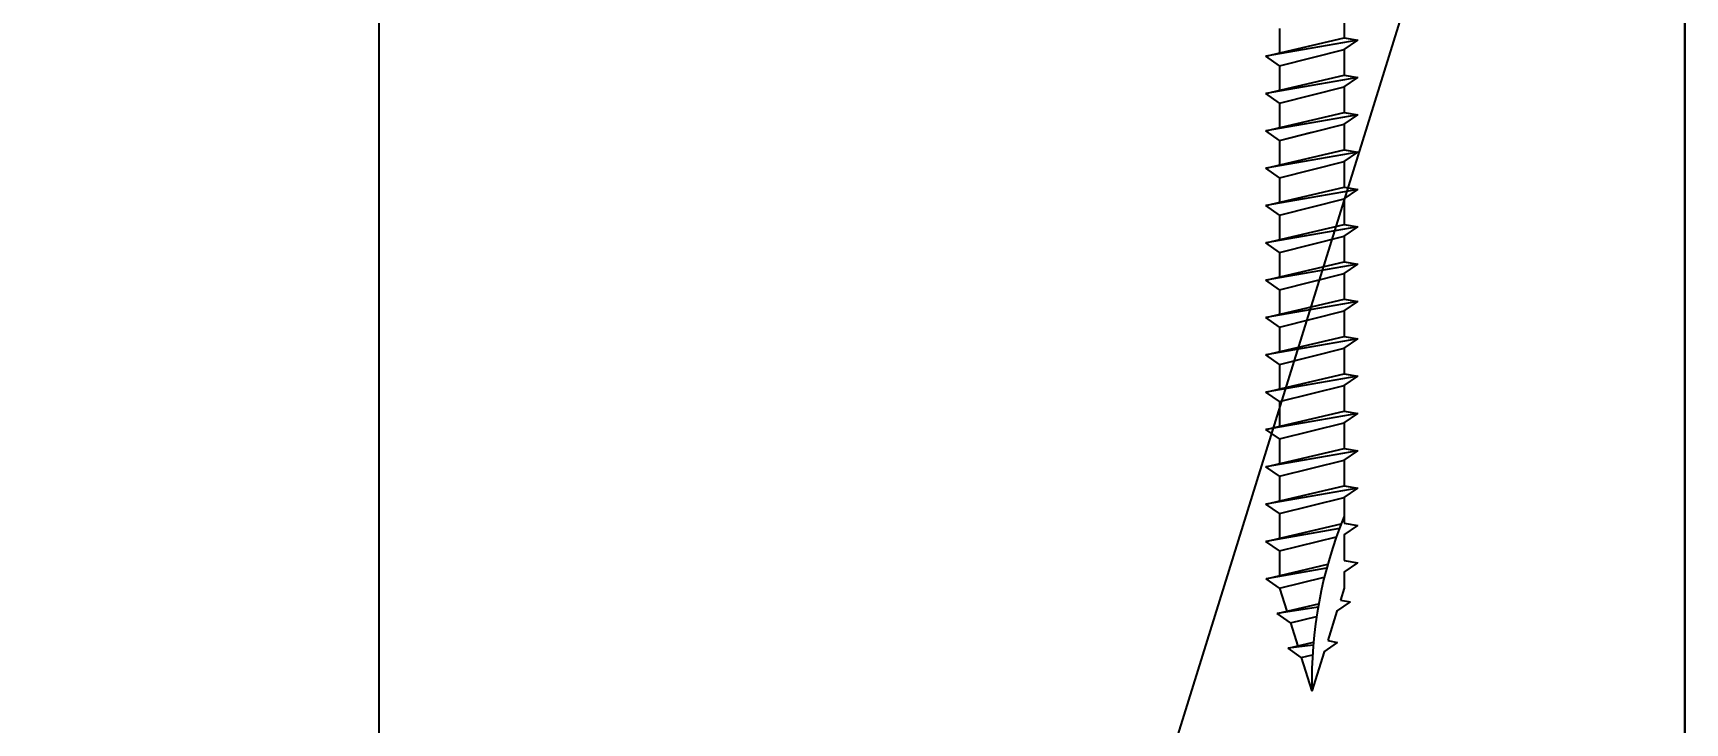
# Model space of a CAD drawing. Header units: inches. Extents: x -2661 to 42767, y -1222 to 9099.
# Drawn here: x -2231.731 to -2227.304, y 2655.43 to 2657.279 of the extents above; entities that cross this region are included whole.
import ezdxf
from ezdxf import colors
from ezdxf.entities.mleader import LeaderData, LeaderLine
from ezdxf.math import Vec2, Vec3

# ---------------------------------------------------------------- set-up
doc = ezdxf.new("R2010")
doc.units = ezdxf.units.IN
doc.header["$LTSCALE"] = 12
doc.header["$MEASUREMENT"] = 0
doc.layers.get('0').update_dxf_attribs({"linetype": 'CONTINUOUS'})
for name, color, linetype in [('S-ANNO-NOTE', 4, 'CONTINUOUS'), ('S-EXISTING', 1, 'CONTINUOUS'), ('S-FASTENERS', 2, 'CONTINUOUS'), ('S-SIMPSON', 2, 'CONTINUOUS'), ('S-WOOD', 3, 'CONTINUOUS')]:
    doc.layers.add(name, color=color, linetype=linetype)
doc.styles.add('Arial', font='arial.ttf', dxfattribs={"width": 0.85})

# ---------------------------------------------------------------- blocks, each defined once
blk = doc.blocks.new('*U1162')
at = {"layer": 'S-WOOD', "color": 2}
blk.add_lwpolyline([(1.5, -11.25), (0, -11.25), (0, 0), (1.5, 0)], close=True, dxfattribs=at)
blk = doc.blocks.new('*U1658')
at = {"color": 0}
blk.add_line((0, 11.25), (3.5, 0), dxfattribs=at)
blk.add_lwpolyline([(0, 11.25), (0, 0), (3.5, 0), (3.5, 11.25)], close=True)
blk = doc.blocks.new('SDS.25X8-f')
at = {"layer": 'S-SIMPSON', "color": 1}
for p, q in [((0.087, -6.1816), (0.087, -6.25)), ((0.087, -6.1816), (0.087, -6.25)), ((0.087, -6.1816), (0.087, -6.25)), ((0.087, -6.1816), (0.087, -6.25)), ((0.087, -6.1816), (0.087, -6.25)), ((-0.087, -6.2249), (-0.087, -6.2912)), ((-0.087, -6.2249), (-0.087, -6.2912)), ((-0.087, -6.2249), (-0.087, -6.2912)), ((-0.087, -6.2249), (-0.087, -6.2912)), ((-0.087, -6.2249), (-0.087, -6.2912)), ((-0.123, -6.2997), (0.087, -6.25)), ((-0.123, -6.2997), (0.087, -6.25)), ((-0.123, -6.2997), (0.087, -6.25)), ((0.123, -6.2563), (-0.123, -6.2997)), ((0.123, -6.2563), (-0.123, -6.2997)), ((0.123, -6.2563), (-0.123, -6.2997)), ((-0.087, -6.3249), (0.087, -6.2816)), ((-0.087, -6.3249), (0.087, -6.2816)), ((-0.087, -6.3249), (0.087, -6.2816)), ((0.087, -6.25), (0.123, -6.2563)), ((0.087, -6.25), (0.123, -6.2563)), ((0.087, -6.25), (0.123, -6.2563)), ((0.087, -6.2816), (0.123, -6.2563)), ((0.087, -6.2816), (0.123, -6.2563)), ((0.087, -6.2816), (0.123, -6.2563)), ((0.087, -6.2816), (0.087, -6.35)), ((0.087, -6.2816), (0.087, -6.35)), ((0.087, -6.2816), (0.087, -6.35)), ((0.087, -6.2816), (0.087, -6.35)), ((0.087, -6.2816), (0.087, -6.35)), ((0.087, -6.2816), (0.087, -6.35)), ((0.087, -6.2816), (0.087, -6.35)), ((0.087, -6.2816), (0.087, -6.35)), ((-0.087, -6.3249), (-0.123, -6.2997)), ((-0.087, -6.3249), (-0.123, -6.2997)), ((-0.087, -6.3249), (-0.123, -6.2997)), ((-0.087, -6.3249), (-0.087, -6.3912)), ((-0.087, -6.3249), (-0.087, -6.3912)), ((-0.087, -6.3249), (-0.087, -6.3912)), ((-0.087, -6.3249), (-0.087, -6.3912)), ((-0.087, -6.3249), (-0.087, -6.3912)), ((-0.087, -6.3249), (-0.087, -6.3912)), ((-0.087, -6.3249), (-0.087, -6.3912)), ((-0.087, -6.3249), (-0.087, -6.3912)), ((-0.123, -6.3997), (0.087, -6.35)), ((-0.123, -6.3997), (0.087, -6.35)), ((-0.123, -6.3997), (0.087, -6.35)), ((-0.123, -6.3997), (0.087, -6.35)), ((0.123, -6.3563), (-0.123, -6.3997)), ((0.123, -6.3563), (-0.123, -6.3997)), ((0.123, -6.3563), (-0.123, -6.3997)), ((0.123, -6.3563), (-0.123, -6.3997)), ((0.087, -6.35), (0.123, -6.3563)), ((0.087, -6.35), (0.123, -6.3563)), ((0.087, -6.35), (0.123, -6.3563)), ((0.087, -6.35), (0.123, -6.3563)), ((0.087, -6.3816), (0.123, -6.3563)), ((0.087, -6.3816), (0.123, -6.3563)), ((0.087, -6.3816), (0.123, -6.3563)), ((0.087, -6.3816), (0.123, -6.3563)), ((-0.087, -6.4249), (-0.123, -6.3997)), ((-0.087, -6.4249), (-0.123, -6.3997)), ((-0.087, -6.4249), (-0.123, -6.3997)), ((-0.087, -6.4249), (-0.123, -6.3997)), ((-0.087, -6.4249), (0.087, -6.3816)), ((-0.087, -6.4249), (0.087, -6.3816)), ((-0.087, -6.4249), (0.087, -6.3816)), ((-0.087, -6.4249), (0.087, -6.3816)), ((0.087, -6.3816), (0.087, -6.45)), ((0.087, -6.3816), (0.087, -6.45)), ((0.087, -6.3816), (0.087, -6.45)), ((0.087, -6.3816), (0.087, -6.45)), ((0.087, -6.3816), (0.087, -6.45)), ((0.087, -6.3816), (0.087, -6.45)), ((-0.123, -6.4997), (0.087, -6.45)), ((-0.123, -6.4997), (0.087, -6.45)), ((-0.123, -6.4997), (0.087, -6.45)), ((-0.123, -6.4997), (0.087, -6.45)), ((0.123, -6.4563), (-0.123, -6.4997)), ((0.123, -6.4563), (-0.123, -6.4997)), ((0.123, -6.4563), (-0.123, -6.4997)), ((0.123, -6.4563), (-0.123, -6.4997)), ((-0.087, -6.4249), (-0.087, -6.4912)), ((-0.087, -6.4249), (-0.087, -6.4912)), ((-0.087, -6.4249), (-0.087, -6.4912)), ((-0.087, -6.4249), (-0.087, -6.4912)), ((-0.087, -6.4249), (-0.087, -6.4912)), ((-0.087, -6.4249), (-0.087, -6.4912)), ((0.087, -6.45), (0.123, -6.4563)), ((0.087, -6.45), (0.123, -6.4563)), ((0.087, -6.45), (0.123, -6.4563)), ((0.087, -6.45), (0.123, -6.4563)), ((0.087, -6.4816), (0.123, -6.4563)), ((0.087, -6.4816), (0.123, -6.4563)), ((0.087, -6.4816), (0.123, -6.4563)), ((0.087, -6.4816), (0.123, -6.4563)), ((-0.087, -6.5249), (-0.123, -6.4997)), ((-0.087, -6.5249), (-0.123, -6.4997)), ((-0.087, -6.5249), (-0.123, -6.4997)), ((-0.087, -6.5249), (-0.123, -6.4997)), ((-0.087, -6.5249), (-0.123, -6.4997)), ((-0.087, -6.5249), (0.087, -6.4816)), ((-0.087, -6.5249), (0.087, -6.4816)), ((-0.087, -6.5249), (0.087, -6.4816)), ((-0.087, -6.5249), (0.087, -6.4816)), ((-0.087, -6.5249), (0, -6.5032)), ((0.087, -6.4816), (0.087, -6.55)), ((0.087, -6.4816), (0.087, -6.55)), ((0.087, -6.4816), (0.087, -6.55)), ((0.087, -6.4816), (0.087, -6.55)), ((0.087, -6.4816), (0.087, -6.55)), ((0.087, -6.4816), (0.087, -6.55)), ((0.087, -6.4816), (0.087, -6.55)), ((-0.123, -6.5997), (0.087, -6.55)), ((-0.123, -6.5997), (0.087, -6.55)), ((-0.123, -6.5997), (0.087, -6.55)), ((-0.123, -6.5997), (0.087, -6.55)), ((-0.087, -6.5249), (-0.087, -6.5912)), ((-0.087, -6.5249), (-0.087, -6.5912)), ((-0.087, -6.5249), (-0.087, -6.5912)), ((-0.087, -6.5249), (-0.087, -6.5912)), ((-0.087, -6.5249), (-0.087, -6.5912)), ((-0.087, -6.5249), (-0.087, -6.5912)), ((-0.087, -6.5249), (-0.087, -6.5912)), ((0.087, -6.55), (0.123, -6.5563)), ((0.087, -6.55), (0.123, -6.5563)), ((0.087, -6.55), (0.123, -6.5563)), ((0.087, -6.55), (0.123, -6.5563)), ((0.123, -6.5563), (-0.123, -6.5997)), ((0.123, -6.5563), (-0.123, -6.5997)), ((0.123, -6.5563), (-0.123, -6.5997)), ((0.123, -6.5563), (-0.123, -6.5997)), ((-0.087, -6.6249), (0.087, -6.5816)), ((-0.087, -6.6249), (0.087, -6.5816)), ((-0.087, -6.6249), (0.087, -6.5816)), ((-0.087, -6.6249), (0.087, -6.5816)), ((0.087, -6.5816), (0.123, -6.5563)), ((0.087, -6.5816), (0.123, -6.5563)), ((0.087, -6.5816), (0.123, -6.5563)), ((0.087, -6.5816), (0.123, -6.5563)), ((0.087, -6.5816), (0.087, -6.65)), ((0.087, -6.5816), (0.087, -6.65)), ((0.087, -6.5816), (0.087, -6.65)), ((0.087, -6.5816), (0.087, -6.65)), ((0.087, -6.5816), (0.087, -6.65)), ((0.087, -6.5816), (0.087, -6.65)), ((0.087, -6.5816), (0.087, -6.65)), ((-0.087, -6.6249), (-0.123, -6.5997)), ((-0.087, -6.6249), (-0.123, -6.5997)), ((-0.087, -6.6249), (-0.123, -6.5997)), ((-0.087, -6.6249), (-0.123, -6.5997)), ((-0.087, -6.6249), (-0.087, -6.6912)), ((-0.087, -6.6249), (-0.087, -6.6912)), ((-0.087, -6.6249), (-0.087, -6.6912)), ((-0.087, -6.6249), (-0.087, -6.6912)), ((-0.087, -6.6249), (-0.087, -6.6912)), ((-0.087, -6.6249), (-0.087, -6.6912)), ((-0.087, -6.6249), (-0.087, -6.6912)), ((-0.123, -6.6997), (0.087, -6.65)), ((-0.123, -6.6997), (0.087, -6.65)), ((-0.123, -6.6997), (0.087, -6.65)), ((-0.123, -6.6997), (0.087, -6.65)), ((-0.123, -6.6997), (0.087, -6.65)), ((0.123, -6.6563), (-0.123, -6.6997)), ((0.123, -6.6563), (-0.123, -6.6997)), ((0.123, -6.6563), (-0.123, -6.6997)), ((0.123, -6.6563), (-0.123, -6.6997)), ((0.123, -6.6563), (-0.123, -6.6997)), ((-0.087, -6.7249), (0.087, -6.6816)), ((-0.087, -6.7249), (0.087, -6.6816)), ((-0.087, -6.7249), (0.087, -6.6816)), ((-0.087, -6.7249), (0.087, -6.6816)), ((-0.087, -6.7249), (0.087, -6.6816)), ((0.087, -6.65), (0.123, -6.6563)), ((0.087, -6.65), (0.123, -6.6563)), ((0.087, -6.65), (0.123, -6.6563)), ((0.087, -6.65), (0.123, -6.6563)), ((0.087, -6.65), (0.123, -6.6563)), ((0.087, -6.6816), (0.123, -6.6563)), ((0.087, -6.6816), (0.123, -6.6563)), ((0.087, -6.6816), (0.123, -6.6563)), ((0.087, -6.6816), (0.123, -6.6563)), ((0.087, -6.6816), (0.123, -6.6563)), ((0.087, -6.6816), (0.087, -6.75)), ((0.087, -6.6816), (0.087, -6.75)), ((0.087, -6.6816), (0.087, -6.75)), ((0.087, -6.6816), (0.087, -6.75)), ((-0.087, -6.7249), (-0.123, -6.6997)), ((-0.087, -6.7249), (-0.123, -6.6997)), ((-0.087, -6.7249), (-0.123, -6.6997)), ((-0.087, -6.7249), (-0.123, -6.6997)), ((-0.087, -6.7249), (-0.123, -6.6997)), ((-0.087, -6.7249), (-0.087, -6.7912)), ((-0.087, -6.7249), (-0.087, -6.7912)), ((-0.087, -6.7249), (-0.087, -6.7912)), ((-0.087, -6.7249), (-0.087, -6.7912)), ((-0.123, -6.7997), (0.087, -6.75)), ((-0.123, -6.7997), (0.087, -6.75)), ((-0.123, -6.7997), (0.087, -6.75)), ((-0.123, -6.7997), (0.087, -6.75)), ((0.123, -6.7563), (-0.123, -6.7997)), ((0.123, -6.7563), (-0.123, -6.7997)), ((0.123, -6.7563), (-0.123, -6.7997)), ((0.123, -6.7563), (-0.123, -6.7997)), ((0.087, -6.75), (0.123, -6.7563)), ((0.087, -6.75), (0.123, -6.7563)), ((0.087, -6.75), (0.123, -6.7563)), ((0.087, -6.75), (0.123, -6.7563)), ((0.087, -6.7816), (0.123, -6.7563)), ((0.087, -6.7816), (0.123, -6.7563)), ((0.087, -6.7816), (0.123, -6.7563)), ((0.087, -6.7816), (0.123, -6.7563)), ((-0.087, -6.8249), (-0.123, -6.7997)), ((-0.087, -6.8249), (-0.123, -6.7997)), ((-0.087, -6.8249), (-0.123, -6.7997)), ((-0.087, -6.8249), (-0.123, -6.7997)), ((-0.087, -6.8249), (0.087, -6.7816)), ((-0.087, -6.8249), (0.087, -6.7816)), ((-0.087, -6.8249), (0.087, -6.7816)), ((-0.087, -6.8249), (0.087, -6.7816)), ((0.087, -6.7816), (0.087, -6.85)), ((0.087, -6.7816), (0.087, -6.85)), ((0.087, -6.7816), (0.087, -6.85)), ((0.087, -6.7816), (0.087, -6.85)), ((0.087, -6.7816), (0.087, -6.85)), ((0.087, -6.7816), (0.087, -6.85)), ((-0.123, -6.8997), (0.087, -6.85)), ((-0.123, -6.8997), (0.087, -6.85)), ((-0.123, -6.8997), (0.087, -6.85)), ((-0.123, -6.8997), (0.087, -6.85)), ((0.123, -6.8563), (-0.123, -6.8997)), ((0.123, -6.8563), (-0.123, -6.8997)), ((0.123, -6.8563), (-0.123, -6.8997)), ((0.123, -6.8563), (-0.123, -6.8997)), ((-0.087, -6.8249), (-0.087, -6.8912)), ((-0.087, -6.8249), (-0.087, -6.8912)), ((-0.087, -6.8249), (-0.087, -6.8912)), ((-0.087, -6.8249), (-0.087, -6.8912)), ((-0.087, -6.8249), (-0.087, -6.8912)), ((-0.087, -6.8249), (-0.087, -6.8912)), ((0.087, -6.85), (0.123, -6.8563)), ((0.087, -6.85), (0.123, -6.8563)), ((0.087, -6.85), (0.123, -6.8563)), ((0.087, -6.85), (0.123, -6.8563)), ((0.087, -6.8816), (0.123, -6.8563)), ((0.087, -6.8816), (0.123, -6.8563)), ((0.087, -6.8816), (0.123, -6.8563)), ((0.087, -6.8816), (0.123, -6.8563)), ((-0.087, -6.9249), (-0.123, -6.8997)), ((-0.087, -6.9249), (-0.123, -6.8997)), ((-0.087, -6.9249), (-0.123, -6.8997)), ((-0.087, -6.9249), (-0.123, -6.8997)), ((-0.087, -6.9249), (0.087, -6.8816)), ((-0.087, -6.9249), (0.087, -6.8816)), ((-0.087, -6.9249), (0.087, -6.8816)), ((-0.087, -6.9249), (0.087, -6.8816)), ((0.087, -6.8816), (0.087, -6.95)), ((0.087, -6.8816), (0.087, -6.95)), ((0.087, -6.8816), (0.087, -6.95)), ((0.087, -6.8816), (0.087, -6.95)), ((-0.123, -6.9997), (0.087, -6.95)), ((-0.123, -6.9997), (0.087, -6.95)), ((-0.123, -6.9997), (0.087, -6.95)), ((-0.123, -6.9997), (0.087, -6.95)), ((-0.087, -6.9249), (-0.087, -6.9912)), ((-0.087, -6.9249), (-0.087, -6.9912)), ((-0.087, -6.9249), (-0.087, -6.9912)), ((-0.087, -6.9249), (-0.087, -6.9912)), ((0.087, -6.95), (0.123, -6.9563)), ((0.087, -6.95), (0.123, -6.9563)), ((0.087, -6.95), (0.123, -6.9563)), ((0.087, -6.95), (0.123, -6.9563)), ((0.123, -6.9563), (-0.123, -6.9997)), ((0.123, -6.9563), (-0.123, -6.9997)), ((0.123, -6.9563), (-0.123, -6.9997)), ((0.123, -6.9563), (-0.123, -6.9997)), ((-0.087, -7.0249), (0.087, -6.9816)), ((-0.087, -7.0249), (0.087, -6.9816)), ((-0.087, -7.0249), (0.087, -6.9816)), ((-0.087, -7.0249), (0.087, -6.9816)), ((0.087, -6.9816), (0.123, -6.9563)), ((0.087, -6.9816), (0.123, -6.9563)), ((0.087, -6.9816), (0.123, -6.9563)), ((0.087, -6.9816), (0.123, -6.9563)), ((0.087, -6.9816), (0.087, -7.05)), ((-0.087, -7.0249), (-0.123, -6.9997)), ((-0.087, -7.0249), (-0.123, -6.9997)), ((-0.087, -7.0249), (-0.123, -6.9997)), ((-0.087, -7.0249), (-0.123, -6.9997)), ((-0.087, -7.0249), (-0.087, -7.0912)), ((-0.123, -7.0997), (0.087, -7.05)), ((-0.123, -7.0997), (0.087, -7.05)), ((0.123, -7.0563), (-0.123, -7.0997)), ((0.123, -7.0563), (-0.123, -7.0997)), ((-0.087, -7.1249), (0.087, -7.0816)), ((-0.087, -7.1249), (0.087, -7.0816)), ((0.087, -7.05), (0.123, -7.0563)), ((0.087, -7.05), (0.123, -7.0563)), ((0.087, -7.0816), (0.123, -7.0563)), ((0.087, -7.0816), (0.123, -7.0563)), ((0.087, -7.0816), (0.087, -7.15)), ((0.087, -7.0816), (0.087, -7.15)), ((-0.087, -7.1249), (-0.123, -7.0997)), ((-0.087, -7.1249), (-0.123, -7.0997)), ((-0.087, -7.1249), (-0.087, -7.1912)), ((-0.087, -7.1249), (-0.087, -7.1912)), ((-0.123, -7.1997), (0.087, -7.15)), ((-0.123, -7.1997), (0.087, -7.15)), ((0.123, -7.1563), (-0.123, -7.1997)), ((0.123, -7.1563), (-0.123, -7.1997)), ((0.087, -7.15), (0.123, -7.1563)), ((0.087, -7.15), (0.123, -7.1563)), ((0.087, -7.1816), (0.123, -7.1563)), ((0.087, -7.1816), (0.123, -7.1563)), ((-0.087, -7.2249), (-0.123, -7.1997)), ((-0.087, -7.2249), (-0.123, -7.1997)), ((-0.087, -7.2249), (0.087, -7.1816)), ((-0.087, -7.2249), (0.087, -7.1816)), ((0.087, -7.1816), (0.087, -7.25)), ((-0.123, -7.2997), (0.087, -7.25)), ((0.123, -7.2563), (-0.123, -7.2997)), ((-0.087, -7.2249), (-0.087, -7.2912)), ((0.087, -7.25), (0.123, -7.2563)), ((0.087, -7.2816), (0.123, -7.2563)), ((-0.087, -7.3249), (-0.123, -7.2997)), ((-0.087, -7.3249), (0.087, -7.2816)), ((0.087, -7.2816), (0.087, -7.35)), ((-0.087, -7.3249), (-0.087, -7.3912)), ((-0.123, -7.3997), (0.087, -7.35)), ((0.123, -7.3563), (-0.123, -7.3997)), ((-0.087, -7.4249), (0.087, -7.3816)), ((0.087, -7.35), (0.123, -7.3563)), ((0.087, -7.3816), (0.123, -7.3563)), ((0.087, -7.3816), (0.087, -7.45)), ((-0.087, -7.4249), (-0.123, -7.3997)), ((-0.087, -7.4249), (-0.087, -7.4912)), ((-0.123, -7.4997), (0.087, -7.45)), ((0.123, -7.4563), (-0.123, -7.4997)), ((-0.087, -7.5249), (0.087, -7.4816)), ((0.087, -7.45), (0.123, -7.4563)), ((0.087, -7.4816), (0.123, -7.4563)), ((0.087, -7.4816), (0.087, -7.55)), ((-0.087, -7.5249), (-0.123, -7.4997)), ((-0.087, -7.5249), (-0.087, -7.5912)), ((-0.123, -7.5997), (0.0787, -7.552)), ((0.0737, -7.565), (-0.123, -7.5997)), ((0.087, -7.55), (0.123, -7.5563)), ((0.087, -7.5816), (0.123, -7.5563)), ((-0.087, -7.6249), (-0.123, -7.5997)), ((-0.087, -7.6249), (0.0658, -7.5869)), ((0.087, -7.5816), (0.087, -7.65)), ((-0.087, -7.6249), (-0.087, -7.6912)), ((0.087, -7.65), (0.123, -7.6563)), ((0.087, -7.6816), (0.123, -7.6563)), ((-0.1227, -7.6997), (0.0425, -7.6605)), ((0.0396, -7.6711), (-0.1227, -7.6997)), ((-0.0867, -7.7249), (-0.1227, -7.6997)), ((-0.0867, -7.7249), (0.0334, -7.6949)), ((0.087, -7.6816), (0.087, -7.7241)), ((-0.0867, -7.7249), (-0.0673, -7.7865)), ((0.087, -7.7241), (0.0768, -7.7566)), ((-0.0931, -7.7926), (0.0182, -7.7663)), ((0.0166, -7.7751), (-0.0931, -7.7926)), ((0.0673, -7.7865), (0.0425, -7.8651)), ((0.0673, -7.7865), (0.1033, -7.7613)), ((0.0768, -7.7566), (0.1033, -7.7613)), ((-0.0575, -7.8176), (-0.0931, -7.7926)), ((-0.0575, -7.8176), (0.0126, -7.8001)), ((-0.0575, -7.8176), (-0.038, -7.8796)), ((-0.0635, -7.8856), (0.0043, -7.8696)), ((0.0036, -7.8774), (-0.0635, -7.8856)), ((0.0331, -7.895), (0.0691, -7.8698)), ((0.0425, -7.8651), (0.0691, -7.8698)), ((-0.0283, -7.9103), (-0.0635, -7.8856)), ((-0.0283, -7.9103), (0.0018, -7.9028)), ((-0.0283, -7.9103), (0, -8)), ((0.0331, -7.895), (0, -8))]:
    blk.add_line(p, q, dxfattribs=at)
blk.add_arc((1.1585, -7.9726), 1.1588, 157.6147, 181.3564, dxfattribs=at)
blk = doc.blocks.new('*U1364')
at = {"layer": 'S-FASTENERS'}
blk.add_blockref('SDS.25X8-f', (0, 0), dxfattribs=at)

msp = doc.modelspace()

# ---------------------------------------------------------------- block references
at = {"layer": 'S-EXISTING'}
msp.add_blockref('*U1162', (-2227.30363, 2659.766), dxfattribs=at)
at = {"layer": 'S-FASTENERS'}
msp.add_blockref('*U1364', (-2228.30365, 2663.516), dxfattribs=at)
at = {"layer": 'S-WOOD', "color": 2, "xscale": -1, "rotation": 180}
msp.add_blockref('*U1658', (-2230.80365, 2659.766), dxfattribs=at)

# ---------------------------------------------------------------- leaders
at = {"layer": 'S-ANNO-NOTE'}
ml = msp.add_multileader_mtext('Standard', dxfattribs=at)
ml.set_content('\\A1;{\\C4;4x BLOCK AT EACH JOIST BAY}', color=4, style='Arial')
ml.set_leader_properties(color=2)
ml.build(insert=Vec2(0, 0))
ml.multileader.update_dxf_attribs({"dogleg_length": 0.36, "arrow_head_size": 1.3125, "scale": 12})
ctx = ml.context
ctx.base_point, ctx.scale, ctx.char_height, ctx.arrow_head_size, ctx.landing_gap_size, ctx.plane_origin, ctx.plane_y_axis = Vec3(-2267.48696, 2668.39958), 12, 1.125, 1.3125, 1.08, Vec3(-2213.37983, 3008.10696), Vec3(0, 1, 0)
ctx.text_align_type = 2
notes = []
notes.append((ctx, [(0, (1, 1, 0), (-2244.18209, 2668.39958), (-1, 0), 1.5, [(0, [(-2230.80365, 2654.141)], 0, [])])]))
ctx.mtext.insert, ctx.mtext.width, ctx.mtext.alignment, ctx.mtext.flow_direction = Vec3(-2246.76209, 2668.97167), 23.0195241, 3, 5
ml = msp.add_multileader_mtext('Standard', dxfattribs=at)
ml.set_content('\\A1;(E) RIM JOIST w/ 1{\\H0.7x;\\S3#4;\\H1.4286x;"x9\\H0.7x;\\S1#4;\\H1.4286x;" LVL SISTERED w/ SDS \\H0.7x;\\S1#4;\\H1.4286x;"x3\\H0.7x;\\S1#2;\\H1.4286x;" @8"O.C. STAGGERED (SHIM AS REQUIRED)}', color=4, style='Arial')
ml.set_leader_properties(color=2)
ml.build(insert=Vec2(0, 0))
ml.multileader.update_dxf_attribs({"dogleg_length": 0.36, "arrow_head_size": 1.3125, "scale": 12})
ctx = ml.context
ctx.base_point, ctx.scale, ctx.char_height, ctx.arrow_head_size, ctx.landing_gap_size, ctx.plane_origin, ctx.plane_y_axis = Vec3(-2306.89825, 2662.29294), 12, 1.125, 1.3125, 1.08, Vec3(-2351.17997, 2943.21598), Vec3(0, 1, 0)
notes.append((ctx, [(0, (1, 1, 0), (-2308.39825, 2662.29294), (1, 0), 1.5, [(0, [(-2320.00546, 2651.77249)], 0, [])])]))
ctx.mtext.insert, ctx.mtext.width, ctx.mtext.flow_direction = Vec3(-2305.81825, 2663.02083), 17.75, 5
for ctx, leaders in notes:
    for number, flags, end, landing, length, lines in leaders:
        leader = LeaderData()
        leader.index, (leader.has_last_leader_line, leader.has_dogleg_vector, leader.attachment_direction) = number, flags
        leader.last_leader_point, leader.dogleg_vector, leader.dogleg_length = Vec3(end), Vec3(landing), length
        for number, points, colour, breaks in lines:
            line = LeaderLine()
            line.index, line.vertices, line.color, line.breaks = number, Vec3.list(points), colors.encode_raw_color(colour), breaks
            leader.lines.append(line)
        ctx.leaders.append(leader)

doc.saveas('drawing.dxf')
